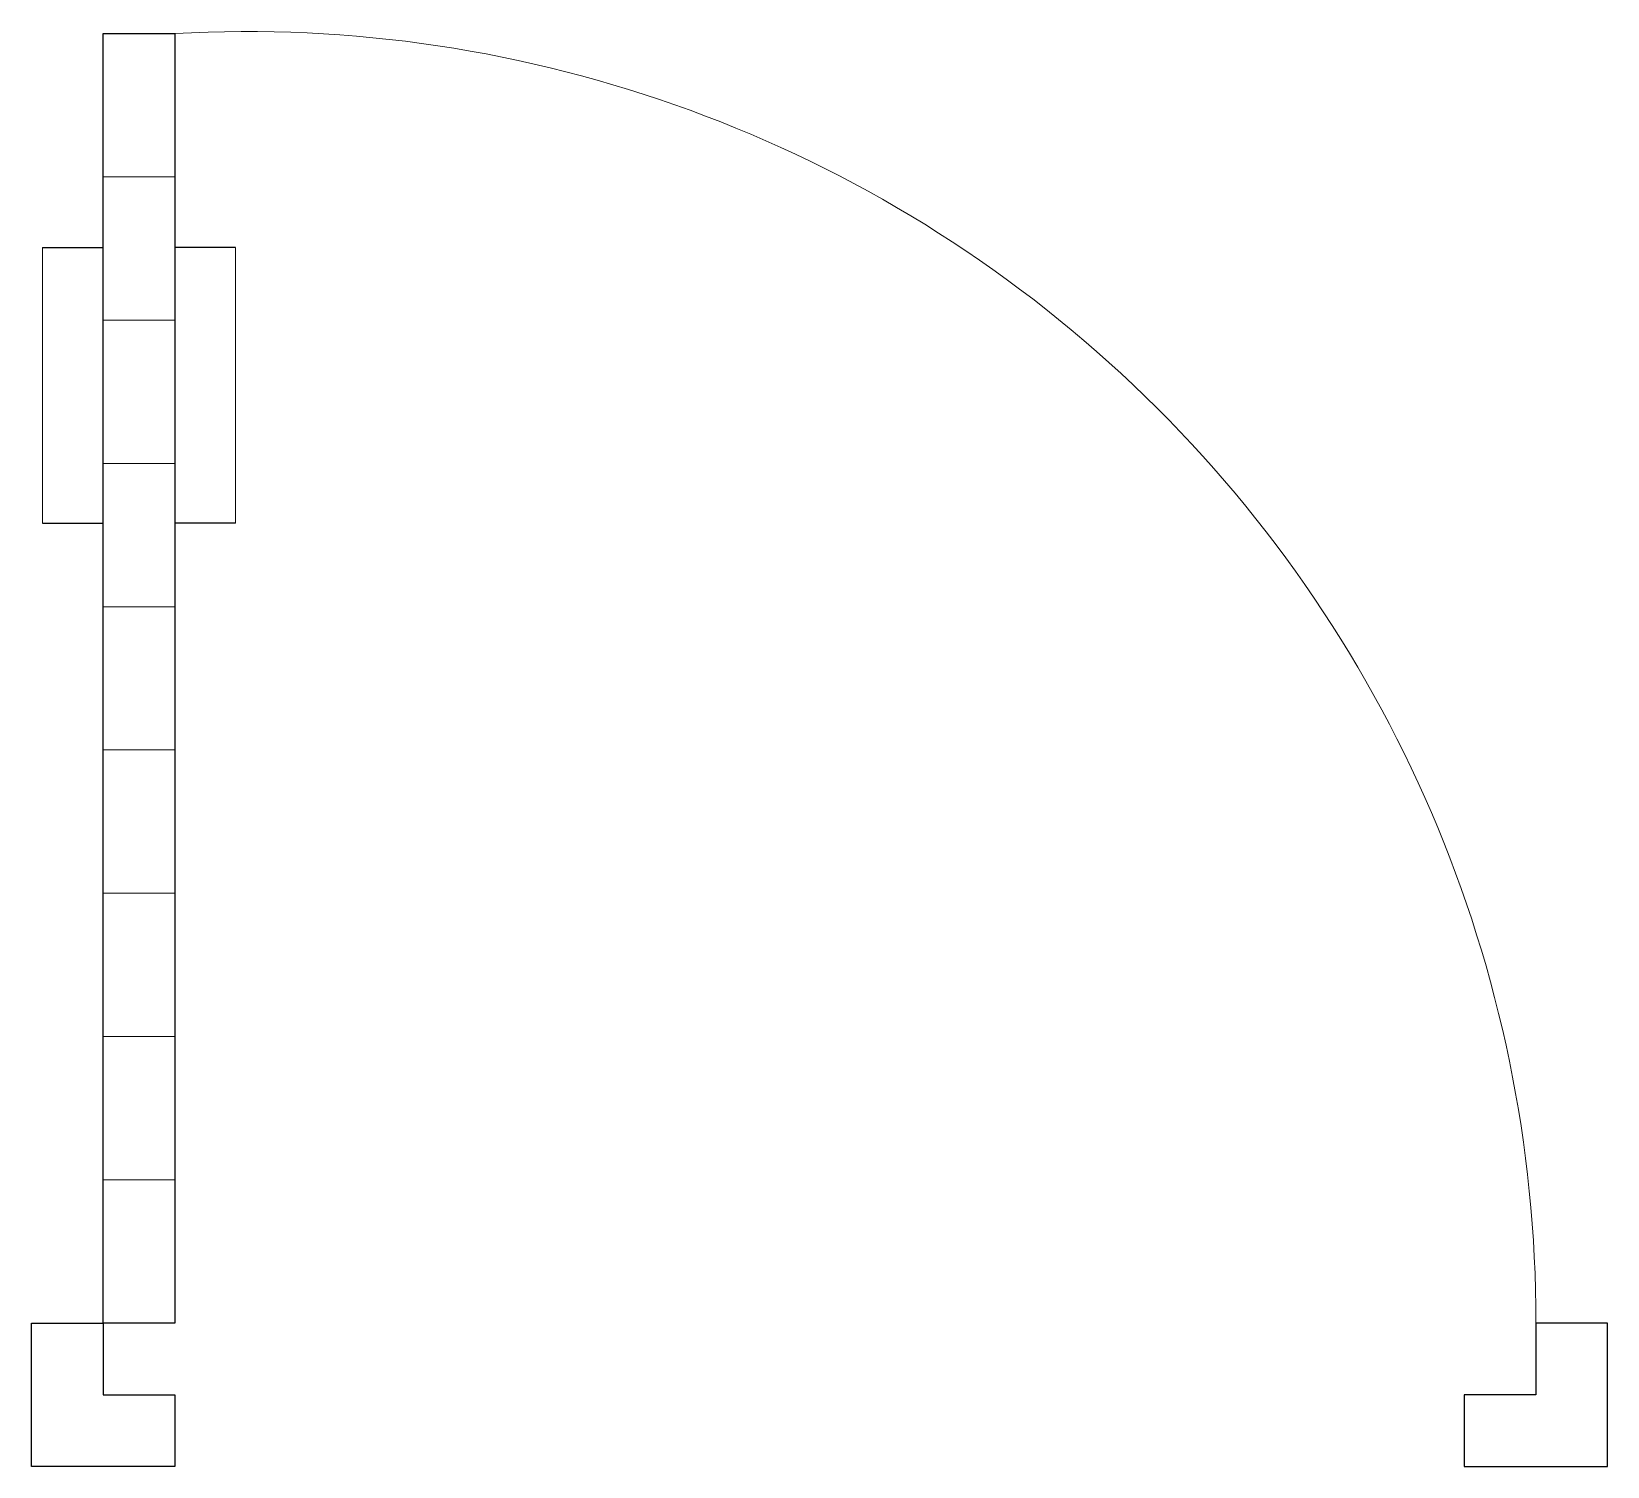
# Model space of a CAD drawing. Header units: millimetres. Extents: x 0 to 1798, y 0 to 1637.
import ezdxf

# ---------------------------------------------------------------- set-up
doc = ezdxf.new("R2010")
doc.units = ezdxf.units.MM

msp = doc.modelspace()

# ---------------------------------------------------------------- linework, layer by layer
at = {"color": 4}
for p, q in [((81.7, 1634.4), (163.4, 1634.4)), ((81.7, 163.4), (81.7, 1634.4)), ((81.7, 1634.4), (163.4, 1634.4)), ((163.4, 1634.4), (163.4, 163.4)), ((12.6, 1390.4), (81.7, 1390.4)), ((232.6, 1390.4), (163.4, 1390.4)), ((12.6, 1075.9), (81.7, 1075.9)), ((232.6, 1075.9), (163.4, 1075.9)), ((0, 163.4), (81.7, 163.4)), ((0, 0), (0, 163.4)), ((163.4, 163.4), (81.7, 163.4)), ((81.7, 163.4), (81.7, 81.7)), ((1797.8, 163.4), (1716.1, 163.4)), ((1716.1, 163.4), (1716.1, 81.7)), ((1797.8, 0), (1797.8, 163.4)), ((81.7, 81.7), (163.4, 81.7)), ((163.4, 81.7), (163.4, 0)), ((1716.1, 81.7), (1634.4, 81.7)), ((1634.4, 81.7), (1634.4, 0)), ((0, 0), (0, 0)), ((163.4, 0), (0, 0)), ((1634.4, 0), (1797.8, 0)), ((1797.8, 0), (1797.8, 0))]:
    msp.add_line(p, q, dxfattribs=at)
at = {"color": 4, "lineweight": 13}
for p, q in [((81.7, 1471), (163.4, 1471)), ((12.6, 1390.4), (12.6, 1075.9)), ((232.6, 1390.4), (232.6, 1075.9)), ((81.7, 1307.5), (163.4, 1307.5)), ((81.7, 1144.1), (163.4, 1144.1)), ((81.7, 980.6), (163.4, 980.6)), ((81.7, 817.2), (163.4, 817.2)), ((81.7, 653.8), (163.4, 653.8)), ((81.7, 490.3), (163.4, 490.3)), ((81.7, 326.9), (163.4, 326.9))]:
    msp.add_line(p, q, dxfattribs=at)
msp.add_arc((245.2, 165.7), 1471, 359.9115, 93.1848, dxfattribs=at)

doc.saveas('drawing.dxf')
